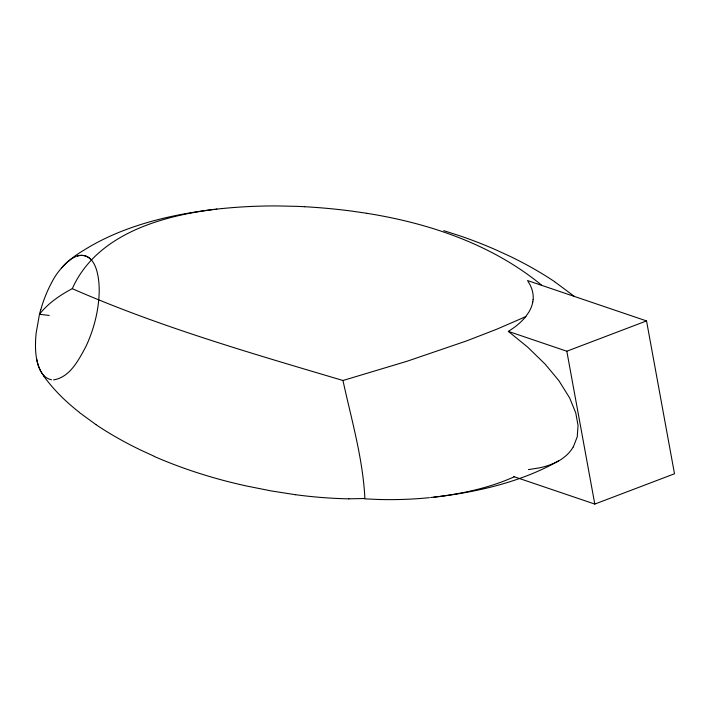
<?xml version="1.0" encoding="UTF-8"?>
<svg xmlns="http://www.w3.org/2000/svg" width="710" height="710" viewBox="0 0 710 710"><rect width="100%" height="100%" fill="white"/><g stroke="black" fill="none" stroke-linecap="round" stroke-linejoin="round"><path stroke-width="1.06" d="M533.086 299.709L532.775 301.99M348.867 498.828L364.692 498.5A39.733 24.131 6.6 0 0 364.816 497.124C362.659 457.559 351.335 419.06 342.965 380.498C251.695 353.367 159.661 326.955 72.287 288.677L70.077 289.84A169.672 103.056 6.6 0 0 58.14 297.162A144.015 87.472 6.6 0 0 41.34 311.965L39.476 314.29L36.166 332.981A315.63 191.709 6.6 0 0 35.491 344.483C35.376 355.515 37.009 367.265 44.002 376.185M40.71 309.649L39.476 314.29L49.23 315.453M90.986 334.259L91.137 333.86A374.685 227.573 6.6 0 0 98.211 304.696L98.699 300.25A314.077 190.759 6.6 0 0 99.054 295.431C99.932 282.012 97.731 250.452 76.902 256.097C81.561 254.34 87.144 255.458 90.543 259.159M72.287 288.677C96.285 234.708 160.655 216.044 214.58 209.361M90.738 334.96L90.552 335.448A338.457 205.572 6.6 0 1 85.573 347.199C78.446 360.272 69.846 377.338 53.569 379.894M573.298 446.963L577.239 436.845L578.047 425.459L575.739 412.847L569.686 397.99L558.912 380.72L545.316 364.31L527.725 347.172L508.351 331.392L512.576 328.588A107.645 65.382 6.6 0 0 525.844 316.545M212.29 209.645C179.452 213.683 146.704 220.712 116.103 233.546A260.49 158.215 6.6 0 0 83.398 250.506C70.272 258.192 58.584 268.646 51.741 282.447A328.641 199.608 6.6 0 0 40.825 309.666M514.288 476.765C490.983 487.255 465.778 492.926 440.546 496.361M76.085 256.399L71.479 258.804L66.784 262.478A105.612 64.148 6.6 0 0 61.504 268.034M508.351 331.392L566.82 351.228L646.535 320.92L674.5 473.774L594.794 504.073L513.57 476.525M342.965 380.498L406.892 361.31L466.47 340.942L496.689 329.245L522.613 318.009L525.782 316.527L528.861 312.098A77.106 46.833 6.6 0 0 532.793 301.998M438.248 496.654C471.076 492.598 503.851 485.604 534.435 472.753A260.836 158.428 6.6 0 0 558.557 460.932A62.134 37.736 6.6 0 1 552.566 463.843A65.986 40.079 6.6 0 1 539.689 467.81L528.4 469.621M440.475 496.397L433.668 497.204M213.089 209.53L216.869 209.095M437.449 496.769L430.633 497.532M216.124 209.184L221.813 208.571M364.62 498.846L378.022 499.458A256.763 155.951 6.6 0 0 429.39 497.666M295.582 494.737L271.176 490.912L247.098 486.11A332.058 201.684 6.6 0 1 154.292 456.477M366.919 213.302L351.991 211.136A375.208 227.892 6.6 0 0 304.696 206.734M367.123 213.355C429.488 223.295 491.897 244.435 541.277 284.887M51.457 379.77C42.005 377.933 38.189 367.327 36.627 358.967M443.768 230.661L459.237 235.614A322.686 195.995 6.6 0 1 496.121 249.947L509.123 255.911A310.022 188.301 6.6 0 1 554.634 281.692M646.535 320.92L527.539 280.556L529.784 284.32A66.678 40.497 6.6 0 1 533.13 299.709M154.407 456.361L141.414 450.397A310.022 188.301 6.6 0 1 95.903 424.607M554.599 281.71L574.496 296.487M95.939 424.589L79.422 412.545M566.82 351.228L594.794 504.073M573.192 446.936A66.554 40.426 6.6 0 1 558.637 460.976M304.696 206.725A339.185 206.015 6.6 0 0 296.531 206.344L276.749 205.927A346.045 210.178 6.6 0 0 221.822 208.589M79.573 412.483A234.451 142.399 6.6 0 1 43.842 376.211M348.867 498.855A291.482 177.038 6.6 0 1 295.582 494.71"/></g></svg>
